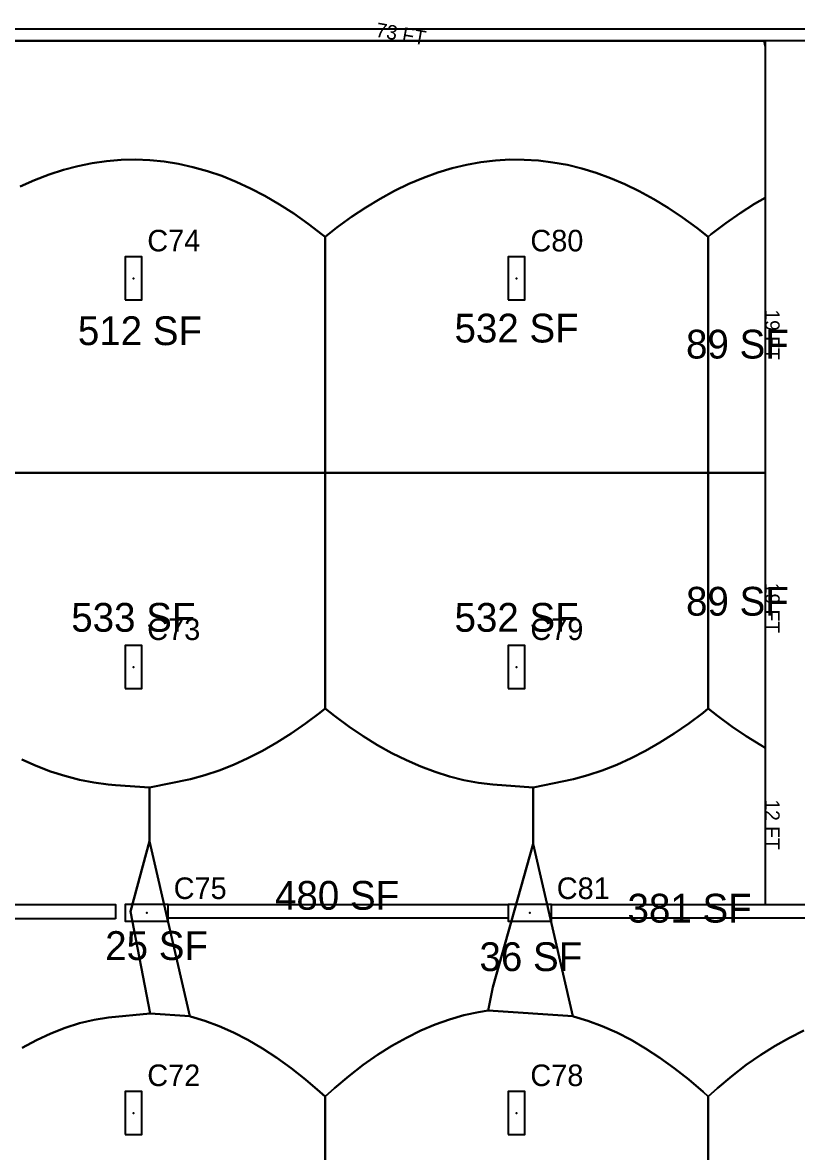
# Model space of a CAD drawing. Header units: metres. Extents: x 3272 to 9634, y 5311 to 56288.
# Drawn here: x 7515 to 8160, y 30794 to 31736 of the extents above; entities that cross this region are included whole.
import ezdxf
from ezdxf.enums import TextEntityAlignment as Align

# ---------------------------------------------------------------- set-up
doc = ezdxf.new("R2010")
doc.units = ezdxf.units.M
for name, color, linetype in [('BOUNDARY', 5, 'Continuous'), ('COL-LABEL', 2, 'Continuous'), ('COLS', 2, 'Continuous'), ('FLOOR_3_AREA_LABELS', 3, 'Continuous'), ('FLOOR_3_BOUNDARY', 5, 'Continuous'), ('FLOOR_3_COLUMNS', 7, 'Continuous'), ('FLOOR_3_FASCADE_COLUMNS', 30, 'Continuous'), ('FLOOR_3_FASCADE_WALLS', 4, 'Continuous'), ('FLOOR_3_LARGE_TRIBUTARY', 6, 'Continuous'), ('FLOOR_3_TRIBUTARY_COL_102', 2, 'Continuous'), ('FLOOR_3_TRIBUTARY_COL_106', 2, 'Continuous'), ('FLOOR_3_TRIBUTARY_COL_107', 2, 'Continuous'), ('FLOOR_3_TRIBUTARY_COL_41', 2, 'Continuous'), ('FLOOR_3_TRIBUTARY_COL_42', 2, 'Continuous'), ('FLOOR_3_TRIBUTARY_COL_45', 2, 'Continuous'), ('FLOOR_3_TRIBUTARY_COL_48', 2, 'Continuous'), ('FLOOR_3_TRIBUTARY_COL_55', 2, 'Continuous'), ('FLOOR_3_TRIBUTARY_COL_56', 2, 'Continuous'), ('FLOOR_3_TRIBUTARY_COL_57', 2, 'Continuous'), ('FLOOR_3_TRIBUTARY_COL_95', 2, 'Continuous'), ('FLOOR_3_WALL_TRIBUTARY_81', 1, 'Continuous'), ('FLOOR_3_WALL_TRIBUTARY_83', 1, 'Continuous'), ('FLOOR_3_WALL_TRIBUTARY_94', 1, 'Continuous'), ('FLOOR_3_WALL_TRIBUTARY_95', 1, 'Continuous'), ('WALL', 4, 'Continuous')]:
    doc.layers.add(name, color=color, linetype=linetype)

msp = doc.modelspace()

# ---------------------------------------------------------------- linework, layer by layer
at = {"layer": 'BOUNDARY'}
msp.add_lwpolyline([(6763.26, 31699.61), (7364.36, 31620.05), (7378.06, 31721), (8133.68, 31721), (8133.68, 31000.88), (8263.75, 31000.88)], dxfattribs=at)
at = {"layer": 'COLS'}
for points in [[(7600.16, 31505), (7614.16, 31505), (7614.16, 31541), (7600.16, 31541)], [(7919.45, 31505), (7933.45, 31505), (7933.45, 31541), (7919.45, 31541)], [(7600.16, 31180.88), (7614.16, 31180.88), (7614.16, 31216.88), (7600.16, 31216.88)], [(7919.45, 31180.88), (7933.45, 31180.88), (7933.45, 31216.88), (7919.45, 31216.88)], [(7636.16, 30986.88), (7636.16, 31000.88), (7600.16, 31000.88), (7600.16, 30986.88)], [(7955.45, 30986.88), (7955.45, 31000.88), (7919.45, 31000.88), (7919.45, 30986.88)], [(7600.16, 30808.88), (7614.16, 30808.88), (7614.16, 30844.88), (7600.16, 30844.88)], [(7919.45, 30808.88), (7933.45, 30808.88), (7933.45, 30844.88), (7919.45, 30844.88)]]:
    msp.add_lwpolyline(points, close=True, dxfattribs=at)
at = {"layer": 'FLOOR_3_BOUNDARY'}
msp.add_lwpolyline([(6763.26, 31699.61), (7364.36, 31620.05), (7378.06, 31721), (8133.68, 31721), (8133.68, 31000.88), (8133.68, 31000.88), (8263.75, 31000.88)], dxfattribs=at)
at = {"layer": 'FLOOR_3_COLUMNS'}
for p in [(7607.16, 31523), (7926.45, 31523), (7607.16, 31198.88), (7926.45, 31198.88), (7618.16, 30993.88), (7937.45, 30993.88), (7607.16, 30826.88), (7926.45, 30826.88)]:
    msp.add_point(p, dxfattribs=at)
at = {"layer": 'FLOOR_3_FASCADE_COLUMNS'}
for points in [[(8133.68, 31590.14), (8133.68, 31584.14), (8133.68, 31578.14), (8133.68, 31572.14), (8133.68, 31566.14), (8133.68, 31560.14), (8133.68, 31554.14), (8133.68, 31548.14), (8133.68, 31542.14), (8133.68, 31536.14), (8133.68, 31530.14), (8133.68, 31524.14), (8133.68, 31518.14), (8133.68, 31512.14), (8133.68, 31506.14), (8133.68, 31500.14), (8133.68, 31494.14), (8133.68, 31488.14), (8133.68, 31482.14), (8133.68, 31476.14), (8133.68, 31470.14), (8133.68, 31464.14), (8133.68, 31458.14), (8133.68, 31452.14), (8133.68, 31446.14), (8133.68, 31440.14), (8133.68, 31434.14), (8133.68, 31428.14), (8133.68, 31422.14), (8133.68, 31416.14), (8133.68, 31410.14), (8133.68, 31404.14), (8133.68, 31398.14), (8133.68, 31392.14), (8133.68, 31386.14), (8133.68, 31380.14), (8133.68, 31374.14), (8133.68, 31368.14), (8133.68, 31362.14)], [(8133.68, 31362.14), (8133.68, 31356.14), (8133.68, 31350.14), (8133.68, 31344.14), (8133.68, 31338.14), (8133.68, 31332.14), (8133.68, 31326.14), (8133.68, 31320.14), (8133.68, 31314.14), (8133.68, 31308.14), (8133.68, 31302.14), (8133.68, 31296.14), (8133.68, 31290.14), (8133.68, 31284.14), (8133.68, 31278.14), (8133.68, 31272.14), (8133.68, 31266.14), (8133.68, 31260.14), (8133.68, 31254.14), (8133.68, 31248.14), (8133.68, 31242.14), (8133.68, 31236.14), (8133.68, 31230.14), (8133.68, 31224.14), (8133.68, 31218.14), (8133.68, 31212.14), (8133.68, 31206.14), (8133.68, 31200.14), (8133.68, 31194.14), (8133.68, 31188.14), (8133.68, 31182.14), (8133.68, 31176.14), (8133.68, 31170.14), (8133.68, 31164.14), (8133.68, 31158.14), (8133.68, 31152.14), (8133.68, 31146.14), (8133.68, 31140.14), (8133.68, 31134.14)]]:
    msp.add_lwpolyline(points, dxfattribs=at)
at = {"layer": 'FLOOR_3_FASCADE_WALLS'}
for points in [[(7514.54, 31721), (7520.54, 31721), (7526.54, 31721), (7532.54, 31721), (7538.54, 31721), (7544.54, 31721), (7550.54, 31721), (7556.54, 31721), (7562.54, 31721), (7568.54, 31721), (7574.54, 31721), (7580.54, 31721), (7586.54, 31721), (7592.54, 31721), (7598.54, 31721), (7604.54, 31721), (7610.54, 31721), (7616.54, 31721), (7622.54, 31721), (7628.54, 31721), (7634.54, 31721), (7640.54, 31721), (7646.54, 31721), (7652.54, 31721), (7658.54, 31721), (7664.54, 31721), (7670.54, 31721), (7676.54, 31721), (7682.54, 31721), (7688.54, 31721), (7694.54, 31721), (7700.54, 31721), (7706.54, 31721), (7712.54, 31721), (7718.54, 31721), (7724.54, 31721), (7730.54, 31721), (7736.54, 31721), (7742.54, 31721), (7748.54, 31721), (7754.54, 31721), (7760.54, 31721), (7766.54, 31721), (7772.54, 31721), (7778.54, 31721), (7784.54, 31721), (7790.54, 31721), (7796.54, 31721), (7802.54, 31721), (7808.54, 31721), (7814.54, 31721), (7820.54, 31721), (7826.54, 31721), (7832.54, 31721), (7838.54, 31721), (7844.54, 31721), (7850.54, 31721), (7856.54, 31721), (7862.54, 31721), (7868.54, 31721), (7874.54, 31721), (7880.54, 31721), (7886.54, 31721), (7892.54, 31721), (7898.54, 31721), (7904.54, 31721), (7910.54, 31721), (7916.54, 31721), (7922.54, 31721), (7928.54, 31721), (7934.54, 31721), (7940.54, 31721), (7946.54, 31721), (7952.54, 31721), (7958.54, 31721), (7964.54, 31721), (7970.54, 31721), (7976.54, 31721), (7982.54, 31721), (7988.54, 31721), (7994.54, 31721), (8000.54, 31721), (8006.54, 31721), (8012.54, 31721), (8018.54, 31721), (8024.54, 31721), (8030.54, 31721), (8036.54, 31721), (8042.54, 31721), (8048.54, 31721), (8054.54, 31721), (8060.54, 31721), (8066.54, 31721), (8072.54, 31721), (8078.54, 31721), (8084.54, 31721), (8090.54, 31721), (8096.54, 31721), (8102.54, 31721), (8108.54, 31721), (8114.54, 31721), (8120.54, 31721), (8126.54, 31721), (8132.54, 31721), (8133.68, 31716.14), (8133.68, 31710.14), (8133.68, 31704.14), (8133.68, 31698.14), (8133.68, 31692.14), (8133.68, 31686.14), (8133.68, 31680.14), (8133.68, 31674.14), (8133.68, 31668.14), (8133.68, 31662.14), (8133.68, 31656.14), (8133.68, 31650.14), (8133.68, 31644.14), (8133.68, 31638.14), (8133.68, 31632.14), (8133.68, 31626.14), (8133.68, 31620.14), (8133.68, 31614.14), (8133.68, 31608.14), (8133.68, 31602.14), (8133.68, 31596.14), (8133.68, 31590.14)], [(8133.68, 31134.14), (8133.68, 31128.14), (8133.68, 31122.14), (8133.68, 31116.14), (8133.68, 31110.14), (8133.68, 31104.14), (8133.68, 31098.14), (8133.68, 31092.14), (8133.68, 31086.14), (8133.68, 31080.14), (8133.68, 31074.14), (8133.68, 31068.14), (8133.68, 31062.14), (8133.68, 31056.14), (8133.68, 31050.14), (8133.68, 31044.14), (8133.68, 31038.14), (8133.68, 31032.14), (8133.68, 31026.14), (8133.68, 31020.14), (8133.68, 31014.14), (8133.68, 31008.14), (8133.68, 31002.14), (8133.68, 31000.88)], [(8133.68, 31000.88), (8139.68, 31000.88), (8145.68, 31000.88), (8151.68, 31000.88), (8157.68, 31000.88), (8163.68, 31000.88), (8169.68, 31000.88), (8175.68, 31000.88), (8181.68, 31000.88), (8187.68, 31000.88), (8193.68, 31000.88), (8199.68, 31000.88), (8205.68, 31000.88), (8211.68, 31000.88), (8217.68, 31000.88), (8223.68, 31000.88), (8229.68, 31000.88), (8235.68, 31000.88)]]:
    msp.add_lwpolyline(points, dxfattribs=at)
at = {"layer": 'FLOOR_3_LARGE_TRIBUTARY'}
for points in [[(7512.75, 31721), (7524.75, 31721), (7536.75, 31721), (7548.75, 31721), (7560.75, 31721), (7572.75, 31721), (7584.75, 31721), (7596.75, 31721), (7608.75, 31721), (7620.75, 31721), (7632.75, 31721), (7644.75, 31721), (7656.75, 31721), (7668.75, 31721), (7680.75, 31721), (7692.75, 31721), (7704.75, 31721), (7716.75, 31721), (7728.75, 31721), (7740.75, 31721), (7752.75, 31721), (7764.75, 31721), (7776.75, 31721), (7788.75, 31721), (7800.75, 31721), (7812.75, 31721), (7824.75, 31721), (7836.75, 31721), (7848.75, 31721), (7860.75, 31721), (7872.75, 31721), (7884.75, 31721), (7896.75, 31721), (7908.75, 31721), (7920.75, 31721), (7932.75, 31721), (7944.75, 31721), (7956.75, 31721), (7968.75, 31721), (7980.75, 31721), (7992.75, 31721), (8004.75, 31721), (8016.75, 31721), (8028.75, 31721), (8040.75, 31721), (8052.75, 31721), (8064.75, 31721), (8076.75, 31721), (8088.75, 31721), (8100.75, 31721), (8112.75, 31721), (8124.75, 31721), (8133.68, 31721), (8133.68, 31590.3), (8124.75, 31585.12), (8112.75, 31577.42), (8100.75, 31569), (8088.75, 31559.85), (8086.1, 31557.66), (8076.75, 31565.04), (8064.75, 31573.79), (8052.75, 31581.81), (8040.75, 31589.1), (8028.75, 31595.66), (8016.75, 31601.5), (8004.75, 31606.61), (7992.75, 31610.99), (7980.75, 31614.64), (7968.75, 31617.57), (7956.75, 31619.77), (7944.75, 31621.24), (7932.75, 31621.99), (7920.75, 31622.01), (7908.75, 31621.3), (7896.75, 31619.86), (7884.75, 31617.7), (7872.75, 31614.81), (7860.75, 31611.19), (7848.75, 31606.84), (7836.75, 31601.77), (7824.75, 31595.97), (7812.75, 31589.44), (7800.75, 31582.19), (7788.75, 31574.21), (7776.75, 31565.5), (7766.8, 31557.67), (7764.75, 31559.37), (7752.75, 31568.56), (7740.75, 31577.02), (7728.75, 31584.75), (7716.75, 31591.76), (7716.75, 31591.76), (7704.75, 31598.03), (7692.75, 31603.59), (7680.75, 31608.41), (7668.75, 31612.51), (7656.75, 31615.88), (7644.75, 31618.52), (7632.75, 31620.43), (7620.75, 31621.62), (7608.75, 31622.08), (7596.75, 31621.82), (7584.75, 31620.82), (7572.75, 31619.1), (7560.75, 31616.65), (7548.75, 31613.48), (7536.75, 31609.57), (7524.75, 31604.94), (7512.75, 31599.58)], [(7512.75, 31599.58), (7524.75, 31604.94), (7536.75, 31609.57), (7548.75, 31613.48), (7560.75, 31616.65), (7572.75, 31619.1), (7584.75, 31620.82), (7596.75, 31621.82), (7608.75, 31622.08), (7620.75, 31621.62), (7632.75, 31620.43), (7644.75, 31618.52), (7656.75, 31615.88), (7668.75, 31612.51), (7680.75, 31608.41), (7692.75, 31603.59), (7704.75, 31598.03), (7716.75, 31591.76), (7728.75, 31584.75), (7740.75, 31577.02), (7752.75, 31568.56), (7764.75, 31559.37), (7766.8, 31557.67), (7766.8, 31360.94), (7447.16, 31360.94)], [(7447.16, 31360.94), (7766.8, 31360.94), (7766.8, 31360.94), (7766.8, 31164.24), (7762.58, 31160.79), (7750.58, 31151.74), (7738.58, 31143.41), (7726.58, 31135.81), (7714.58, 31128.93), (7702.58, 31122.79), (7690.58, 31117.37), (7678.58, 31112.68), (7666.58, 31108.71), (7654.58, 31105.47), (7620.43, 31098.33), (7592.16, 31100.45), (7586.03, 31100.92), (7574.03, 31102.56), (7562.03, 31104.93), (7550.03, 31108.03), (7538.03, 31111.86), (7526.03, 31116.41), (7514.03, 31121.69)], [(8165.88, 30895.65), (8153.88, 30889.73), (8141.88, 30882.98), (8129.88, 30875.41), (8117.88, 30867), (8105.88, 30857.77), (8093.88, 30847.71), (8086.1, 30840.65), (8086.1, 30840.65), (8081.88, 30844.57), (8069.88, 30854.88), (8057.88, 30864.35), (8045.88, 30873), (8033.88, 30880.83), (8021.88, 30887.82), (8009.88, 30893.99), (7997.88, 30899.33), (7985.88, 30903.84), (7973.88, 30907.52), (7973.31, 30907.66), (7940.23, 31051.44), (7940.23, 31098.43), (7973.88, 31105.47), (7985.88, 31108.71), (7997.88, 31112.68), (8009.88, 31117.37), (8021.88, 31122.79), (8033.88, 31128.93), (8045.88, 31135.81), (8057.88, 31143.41), (8069.88, 31151.74), (8081.88, 31160.79), (8086.1, 31164.24), (8093.88, 31158.04), (8105.88, 31149.2), (8117.88, 31141.08), (8129.88, 31133.7), (8133.68, 31131.59), (8133.68, 31000.88), (8141.88, 31000.88), (8153.88, 31000.88), (8165.88, 31000.88)], [(7514.03, 31121.69), (7526.03, 31116.41), (7538.03, 31111.86), (7550.03, 31108.03), (7562.03, 31104.93), (7574.03, 31102.56), (7586.03, 31100.92), (7592.16, 31100.45), (7620.43, 31098.33), (7620.43, 31053.61), (7604.54, 30994.88), (7620.98, 30909.84), (7586.28, 30906.65), (7574.28, 30904.66), (7562.28, 30901.78), (7550.28, 30898.01), (7538.28, 30893.35), (7526.28, 30887.81), (7514.28, 30881.37)], [(7514.28, 30881.37), (7526.28, 30887.81), (7538.28, 30893.35), (7550.28, 30898.01), (7562.28, 30901.78), (7574.28, 30904.66), (7586.28, 30906.65), (7620.98, 30909.84), (7654.01, 30907.66), (7654.58, 30907.52), (7666.58, 30903.84), (7678.58, 30899.33), (7690.58, 30893.99), (7702.58, 30887.82), (7714.58, 30880.83), (7726.58, 30873), (7738.58, 30864.35), (7750.58, 30854.88), (7762.58, 30844.57), (7766.8, 30840.65), (7766.8, 30658.83)], [(7766.8, 30658.83), (7766.8, 30840.65), (7774.58, 30847.71), (7774.58, 30847.71), (7786.58, 30857.77), (7798.58, 30867), (7810.58, 30875.41), (7822.58, 30882.98), (7834.58, 30889.73), (7846.58, 30895.65), (7858.58, 30900.75), (7870.58, 30905.02), (7882.58, 30908.46), (7894.58, 30911.07), (7902.86, 30912.3), (7973.31, 30907.66), (7973.88, 30907.52), (7985.88, 30903.84), (7997.88, 30899.33), (8009.88, 30893.99), (8021.88, 30887.82), (8033.88, 30880.83), (8045.88, 30873), (8057.88, 30864.35), (8069.88, 30854.88), (8081.88, 30844.57), (8086.1, 30840.65), (8086.1, 30658.83)], [(8404.71, 30658.83), (8086.1, 30658.83), (8086.1, 30840.65), (8093.88, 30847.71), (8093.88, 30847.71), (8105.88, 30857.77), (8117.88, 30867), (8129.88, 30875.41), (8141.88, 30882.98), (8153.88, 30889.73), (8165.88, 30895.65)]]:
    msp.add_lwpolyline(points, dxfattribs=at)
for points in [[(7766.8, 31557.67), (7776.75, 31565.5), (7788.75, 31574.21), (7800.75, 31582.19), (7812.75, 31589.44), (7824.75, 31595.97), (7836.75, 31601.77), (7848.75, 31606.84), (7860.75, 31611.19), (7872.75, 31614.81), (7884.75, 31617.7), (7896.75, 31619.86), (7908.75, 31621.3), (7920.75, 31622.01), (7932.75, 31621.99), (7944.75, 31621.24), (7956.75, 31619.77), (7968.75, 31617.57), (7980.75, 31614.64), (7992.75, 31610.99), (8004.75, 31606.61), (8016.75, 31601.5), (8028.75, 31595.66), (8040.75, 31589.1), (8052.75, 31581.81), (8064.75, 31573.79), (8076.75, 31565.04), (8086.1, 31557.66), (8086.1, 31360.94), (7766.8, 31360.94), (7766.8, 31360.94), (7766.8, 31557.67)], [(8086.1, 31360.94), (8086.1, 31360.94), (8086.1, 31557.66), (8088.75, 31559.85), (8100.75, 31569), (8112.75, 31577.42), (8124.75, 31585.12), (8133.68, 31590.3), (8133.68, 31360.94), (8086.1, 31360.94)], [(7766.8, 31164.24), (7766.8, 31360.94), (8086.1, 31360.94), (8086.1, 31360.94), (8086.1, 31164.24), (8081.88, 31160.79), (8069.88, 31151.74), (8057.88, 31143.41), (8045.88, 31135.81), (8033.88, 31128.93), (8021.88, 31122.79), (8009.88, 31117.37), (7997.88, 31112.68), (7985.88, 31108.71), (7973.88, 31105.47), (7940.23, 31098.43), (7906.58, 31100.79), (7894.58, 31102.36), (7882.58, 31104.65), (7870.58, 31107.68), (7858.58, 31111.43), (7846.58, 31115.9), (7834.58, 31121.11), (7822.58, 31127.04), (7810.58, 31133.7), (7798.58, 31141.08), (7786.58, 31149.2), (7774.58, 31158.04), (7766.8, 31164.24)], [(8086.1, 31164.24), (8086.1, 31360.94), (8133.68, 31360.94), (8133.68, 31131.59), (8129.88, 31133.7), (8117.88, 31141.08), (8105.88, 31149.2), (8093.88, 31158.04), (8086.1, 31164.24)], [(7774.58, 30847.71), (7766.8, 30840.65), (7762.58, 30844.57), (7750.58, 30854.88), (7738.58, 30864.35), (7726.58, 30873), (7714.58, 30880.83), (7702.58, 30887.82), (7690.58, 30893.99), (7678.58, 30899.33), (7666.58, 30903.84), (7654.58, 30907.52), (7654.01, 30907.66), (7620.43, 31053.61), (7620.43, 31098.33), (7654.58, 31105.47), (7666.58, 31108.71), (7678.58, 31112.68), (7690.58, 31117.37), (7702.58, 31122.79), (7714.58, 31128.93), (7726.58, 31135.81), (7738.58, 31143.41), (7750.58, 31151.74), (7762.58, 31160.79), (7766.8, 31164.24), (7774.58, 31158.04), (7786.58, 31149.2), (7798.58, 31141.08), (7810.58, 31133.7), (7822.58, 31127.04), (7834.58, 31121.11), (7846.58, 31115.9), (7858.58, 31111.43), (7870.58, 31107.68), (7882.58, 31104.65), (7894.58, 31102.36), (7906.58, 31100.79), (7940.23, 31098.43), (7940.23, 31051.44), (7906.58, 30931.88), (7902.86, 30912.3), (7894.58, 30911.07), (7882.58, 30908.46), (7870.58, 30905.02), (7858.58, 30900.75), (7846.58, 30895.65), (7834.58, 30889.73), (7822.58, 30882.98), (7810.58, 30875.41), (7798.58, 30867), (7786.58, 30857.77), (7774.58, 30847.71)], [(7906.58, 30931.88), (7940.23, 31051.44), (7973.31, 30907.66), (7902.86, 30912.3), (7906.58, 30931.88)]]:
    msp.add_lwpolyline(points, close=True, dxfattribs=at)
at = {"layer": 'FLOOR_3_TRIBUTARY_COL_102'}
msp.add_lwpolyline([(7604.54, 30994.88), (7620.43, 31053.61), (7654.01, 30907.66), (7620.98, 30909.84), (7604.54, 30994.88)], close=True, dxfattribs=at)
at = {"layer": 'FLOOR_3_TRIBUTARY_COL_106'}
msp.add_lwpolyline([(8086.1, 31164.24), (8086.1, 31360.94), (8133.68, 31360.94), (8133.68, 31131.59), (8129.88, 31133.7), (8117.88, 31141.08), (8105.88, 31149.2), (8093.88, 31158.04), (8086.1, 31164.24)], close=True, dxfattribs=at)
at = {"layer": 'FLOOR_3_TRIBUTARY_COL_107'}
msp.add_lwpolyline([(8086.1, 31360.94), (8086.1, 31360.94), (8086.1, 31557.66), (8088.75, 31559.85), (8100.75, 31569), (8112.75, 31577.42), (8124.75, 31585.12), (8133.68, 31590.3), (8133.68, 31360.94), (8086.1, 31360.94)], close=True, dxfattribs=at)
at = {"layer": 'FLOOR_3_TRIBUTARY_COL_41'}
msp.add_lwpolyline([(7766.8, 30658.83), (7766.8, 30840.65), (7774.58, 30847.71), (7774.58, 30847.71), (7786.58, 30857.77), (7798.58, 30867), (7810.58, 30875.41), (7822.58, 30882.98), (7834.58, 30889.73), (7846.58, 30895.65), (7858.58, 30900.75), (7870.58, 30905.02), (7882.58, 30908.46), (7894.58, 30911.07), (7902.86, 30912.3), (7973.31, 30907.66), (7973.88, 30907.52), (7985.88, 30903.84), (7997.88, 30899.33), (8009.88, 30893.99), (8021.88, 30887.82), (8033.88, 30880.83), (8045.88, 30873), (8057.88, 30864.35), (8069.88, 30854.88), (8081.88, 30844.57), (8086.1, 30840.65), (8086.1, 30658.83)], dxfattribs=at)
at = {"layer": 'FLOOR_3_TRIBUTARY_COL_42'}
msp.add_lwpolyline([(8404.71, 30658.83), (8086.1, 30658.83), (8086.1, 30840.65), (8093.88, 30847.71), (8093.88, 30847.71), (8105.88, 30857.77), (8117.88, 30867), (8129.88, 30875.41), (8141.88, 30882.98), (8153.88, 30889.73), (8165.88, 30895.65)], dxfattribs=at)
at = {"layer": 'FLOOR_3_TRIBUTARY_COL_45'}
msp.add_lwpolyline([(7766.8, 31164.24), (7766.8, 31360.94), (8086.1, 31360.94), (8086.1, 31360.94), (8086.1, 31164.24), (8081.88, 31160.79), (8069.88, 31151.74), (8057.88, 31143.41), (8045.88, 31135.81), (8033.88, 31128.93), (8021.88, 31122.79), (8009.88, 31117.37), (7997.88, 31112.68), (7985.88, 31108.71), (7973.88, 31105.47), (7940.23, 31098.43), (7906.58, 31100.79), (7894.58, 31102.36), (7882.58, 31104.65), (7870.58, 31107.68), (7858.58, 31111.43), (7846.58, 31115.9), (7834.58, 31121.11), (7822.58, 31127.04), (7810.58, 31133.7), (7798.58, 31141.08), (7786.58, 31149.2), (7774.58, 31158.04), (7766.8, 31164.24)], close=True, dxfattribs=at)
at = {"layer": 'FLOOR_3_TRIBUTARY_COL_48'}
msp.add_lwpolyline([(7766.8, 31557.67), (7776.75, 31565.5), (7788.75, 31574.21), (7800.75, 31582.19), (7812.75, 31589.44), (7824.75, 31595.97), (7836.75, 31601.77), (7848.75, 31606.84), (7860.75, 31611.19), (7872.75, 31614.81), (7884.75, 31617.7), (7896.75, 31619.86), (7908.75, 31621.3), (7920.75, 31622.01), (7932.75, 31621.99), (7944.75, 31621.24), (7956.75, 31619.77), (7968.75, 31617.57), (7980.75, 31614.64), (7992.75, 31610.99), (8004.75, 31606.61), (8016.75, 31601.5), (8028.75, 31595.66), (8040.75, 31589.1), (8052.75, 31581.81), (8064.75, 31573.79), (8076.75, 31565.04), (8086.1, 31557.66), (8086.1, 31360.94), (7766.8, 31360.94), (7766.8, 31360.94), (7766.8, 31557.67)], close=True, dxfattribs=at)
at = {"layer": 'FLOOR_3_TRIBUTARY_COL_55'}
msp.add_lwpolyline([(7514.28, 30881.37), (7526.28, 30887.81), (7538.28, 30893.35), (7550.28, 30898.01), (7562.28, 30901.78), (7574.28, 30904.66), (7586.28, 30906.65), (7620.98, 30909.84), (7654.01, 30907.66), (7654.58, 30907.52), (7666.58, 30903.84), (7678.58, 30899.33), (7690.58, 30893.99), (7702.58, 30887.82), (7714.58, 30880.83), (7726.58, 30873), (7738.58, 30864.35), (7750.58, 30854.88), (7762.58, 30844.57), (7766.8, 30840.65), (7766.8, 30658.83)], dxfattribs=at)
at = {"layer": 'FLOOR_3_TRIBUTARY_COL_56'}
msp.add_lwpolyline([(7447.16, 31360.94), (7766.8, 31360.94), (7766.8, 31360.94), (7766.8, 31164.24), (7762.58, 31160.79), (7750.58, 31151.74), (7738.58, 31143.41), (7726.58, 31135.81), (7714.58, 31128.93), (7702.58, 31122.79), (7690.58, 31117.37), (7678.58, 31112.68), (7666.58, 31108.71), (7654.58, 31105.47), (7620.43, 31098.33), (7592.16, 31100.45), (7586.03, 31100.92), (7574.03, 31102.56), (7562.03, 31104.93), (7550.03, 31108.03), (7538.03, 31111.86), (7526.03, 31116.41), (7514.03, 31121.69)], dxfattribs=at)
at = {"layer": 'FLOOR_3_TRIBUTARY_COL_57'}
msp.add_lwpolyline([(7512.75, 31599.58), (7524.75, 31604.94), (7536.75, 31609.57), (7548.75, 31613.48), (7560.75, 31616.65), (7572.75, 31619.1), (7584.75, 31620.82), (7596.75, 31621.82), (7608.75, 31622.08), (7620.75, 31621.62), (7632.75, 31620.43), (7644.75, 31618.52), (7656.75, 31615.88), (7668.75, 31612.51), (7680.75, 31608.41), (7692.75, 31603.59), (7704.75, 31598.03), (7716.75, 31591.76), (7728.75, 31584.75), (7740.75, 31577.02), (7752.75, 31568.56), (7764.75, 31559.37), (7766.8, 31557.67), (7766.8, 31360.94), (7447.16, 31360.94)], dxfattribs=at)
at = {"layer": 'FLOOR_3_TRIBUTARY_COL_95'}
msp.add_lwpolyline([(7906.58, 30931.88), (7940.23, 31051.44), (7973.31, 30907.66), (7902.86, 30912.3), (7906.58, 30931.88)], close=True, dxfattribs=at)
at = {"layer": 'FLOOR_3_WALL_TRIBUTARY_81'}
msp.add_lwpolyline([(7774.58, 30847.71), (7766.8, 30840.65), (7762.58, 30844.57), (7750.58, 30854.88), (7738.58, 30864.35), (7726.58, 30873), (7714.58, 30880.83), (7702.58, 30887.82), (7690.58, 30893.99), (7678.58, 30899.33), (7666.58, 30903.84), (7654.58, 30907.52), (7654.01, 30907.66), (7620.43, 31053.61), (7620.43, 31098.33), (7654.58, 31105.47), (7666.58, 31108.71), (7678.58, 31112.68), (7690.58, 31117.37), (7702.58, 31122.79), (7714.58, 31128.93), (7726.58, 31135.81), (7738.58, 31143.41), (7750.58, 31151.74), (7762.58, 31160.79), (7766.8, 31164.24), (7774.58, 31158.04), (7786.58, 31149.2), (7798.58, 31141.08), (7810.58, 31133.7), (7822.58, 31127.04), (7834.58, 31121.11), (7846.58, 31115.9), (7858.58, 31111.43), (7870.58, 31107.68), (7882.58, 31104.65), (7894.58, 31102.36), (7906.58, 31100.79), (7940.23, 31098.43), (7940.23, 31051.44), (7906.58, 30931.88), (7902.86, 30912.3), (7894.58, 30911.07), (7882.58, 30908.46), (7870.58, 30905.02), (7858.58, 30900.75), (7846.58, 30895.65), (7834.58, 30889.73), (7822.58, 30882.98), (7810.58, 30875.41), (7798.58, 30867), (7786.58, 30857.77), (7774.58, 30847.71)], close=True, dxfattribs=at)
at = {"layer": 'FLOOR_3_WALL_TRIBUTARY_83'}
msp.add_lwpolyline([(8165.88, 30895.65), (8153.88, 30889.73), (8141.88, 30882.98), (8129.88, 30875.41), (8117.88, 30867), (8105.88, 30857.77), (8093.88, 30847.71), (8086.1, 30840.65), (8086.1, 30840.65), (8081.88, 30844.57), (8069.88, 30854.88), (8057.88, 30864.35), (8045.88, 30873), (8033.88, 30880.83), (8021.88, 30887.82), (8009.88, 30893.99), (7997.88, 30899.33), (7985.88, 30903.84), (7973.88, 30907.52), (7973.31, 30907.66), (7940.23, 31051.44), (7940.23, 31098.43), (7973.88, 31105.47), (7985.88, 31108.71), (7997.88, 31112.68), (8009.88, 31117.37), (8021.88, 31122.79), (8033.88, 31128.93), (8045.88, 31135.81), (8057.88, 31143.41), (8069.88, 31151.74), (8081.88, 31160.79), (8086.1, 31164.24), (8093.88, 31158.04), (8105.88, 31149.2), (8117.88, 31141.08), (8129.88, 31133.7), (8133.68, 31131.59), (8133.68, 31000.88), (8141.88, 31000.88), (8153.88, 31000.88), (8165.88, 31000.88)], dxfattribs=at)
at = {"layer": 'FLOOR_3_WALL_TRIBUTARY_94'}
msp.add_lwpolyline([(7514.03, 31121.69), (7526.03, 31116.41), (7538.03, 31111.86), (7550.03, 31108.03), (7562.03, 31104.93), (7574.03, 31102.56), (7586.03, 31100.92), (7592.16, 31100.45), (7620.43, 31098.33), (7620.43, 31053.61), (7604.54, 30994.88), (7620.98, 30909.84), (7586.28, 30906.65), (7574.28, 30904.66), (7562.28, 30901.78), (7550.28, 30898.01), (7538.28, 30893.35), (7526.28, 30887.81), (7514.28, 30881.37)], dxfattribs=at)
at = {"layer": 'FLOOR_3_WALL_TRIBUTARY_95'}
msp.add_lwpolyline([(7512.75, 31721), (7524.75, 31721), (7536.75, 31721), (7548.75, 31721), (7560.75, 31721), (7572.75, 31721), (7584.75, 31721), (7596.75, 31721), (7608.75, 31721), (7620.75, 31721), (7632.75, 31721), (7644.75, 31721), (7656.75, 31721), (7668.75, 31721), (7680.75, 31721), (7692.75, 31721), (7704.75, 31721), (7716.75, 31721), (7728.75, 31721), (7740.75, 31721), (7752.75, 31721), (7764.75, 31721), (7776.75, 31721), (7788.75, 31721), (7800.75, 31721), (7812.75, 31721), (7824.75, 31721), (7836.75, 31721), (7848.75, 31721), (7860.75, 31721), (7872.75, 31721), (7884.75, 31721), (7896.75, 31721), (7908.75, 31721), (7920.75, 31721), (7932.75, 31721), (7944.75, 31721), (7956.75, 31721), (7968.75, 31721), (7980.75, 31721), (7992.75, 31721), (8004.75, 31721), (8016.75, 31721), (8028.75, 31721), (8040.75, 31721), (8052.75, 31721), (8064.75, 31721), (8076.75, 31721), (8088.75, 31721), (8100.75, 31721), (8112.75, 31721), (8124.75, 31721), (8133.68, 31721), (8133.68, 31590.3), (8124.75, 31585.12), (8112.75, 31577.42), (8100.75, 31569), (8088.75, 31559.85), (8086.1, 31557.66), (8076.75, 31565.04), (8064.75, 31573.79), (8052.75, 31581.81), (8040.75, 31589.1), (8028.75, 31595.66), (8016.75, 31601.5), (8004.75, 31606.61), (7992.75, 31610.99), (7980.75, 31614.64), (7968.75, 31617.57), (7956.75, 31619.77), (7944.75, 31621.24), (7932.75, 31621.99), (7920.75, 31622.01), (7908.75, 31621.3), (7896.75, 31619.86), (7884.75, 31617.7), (7872.75, 31614.81), (7860.75, 31611.19), (7848.75, 31606.84), (7836.75, 31601.77), (7824.75, 31595.97), (7812.75, 31589.44), (7800.75, 31582.19), (7788.75, 31574.21), (7776.75, 31565.5), (7766.8, 31557.67), (7764.75, 31559.37), (7752.75, 31568.56), (7740.75, 31577.02), (7728.75, 31584.75), (7716.75, 31591.76), (7716.75, 31591.76), (7704.75, 31598.03), (7692.75, 31603.59), (7680.75, 31608.41), (7668.75, 31612.51), (7656.75, 31615.88), (7644.75, 31618.52), (7632.75, 31620.43), (7620.75, 31621.62), (7608.75, 31622.08), (7596.75, 31621.82), (7584.75, 31620.82), (7572.75, 31619.1), (7560.75, 31616.65), (7548.75, 31613.48), (7536.75, 31609.57), (7524.75, 31604.94), (7512.75, 31599.58)], dxfattribs=at)
at = {"layer": 'WALL'}
for points in [[(9606.75, 31721), (9011.96, 31721), (7378.06, 31721), (7379.42, 31731), (9606.75, 31731)], [(7592.28, 30988.88), (7583.2, 30988.88), (7292.16, 30988.88), (7292.16, 31000.88), (7592.28, 31000.88)], [(7636.16, 30989.31), (7636.16, 31000.88), (7919.45, 31000.88), (7919.45, 30989.31)], [(7955.45, 30989.31), (7955.45, 31000.88), (8227.75, 31000.88), (8227.75, 30989.31)]]:
    msp.add_lwpolyline(points, close=True, dxfattribs=at)

# ---------------------------------------------------------------- texts
at = {"layer": 'COL-LABEL'}
for s, p in [('C74', (7618.66, 31545.5)), ('C80', (7937.95, 31545.5)), ('C73', (7618.66, 31221.38)), ('C79', (7937.95, 31221.38)), ('C75', (7640.66, 31005.38)), ('C81', (7959.95, 31005.38)), ('C72', (7618.66, 30849.38)), ('C78', (7937.95, 30849.38))]:
    msp.add_text(s, height=18, dxfattribs=at).set_placement(p)
at = {"layer": 'FLOOR_3_AREA_LABELS'}
for s, p in [('512 SF', (7612.53, 31479.35)), ('532 SF', (7926.45, 31481.53)), ('89 SF', (8110.49, 31468.15)), ('89 SF', (8110.5, 31253.73)), ('533 SF', (7607.02, 31240.31)), ('532 SF', (7926.46, 31240.29)), ('480 SF', (7776.85, 31008.45)), ('381 SF', (8070.66, 30997.75)), ('25 SF', (7626.4, 30966.57)), ('36 SF', (7938.33, 30957.3))]:
    msp.add_text(s, height=24, dxfattribs=at).set_placement(p, align=Align.MIDDLE_CENTER)
at = {"layer": 'FLOOR_3_FASCADE_COLUMNS'}
for p in [(8139.68, 31476.14), (8139.68, 31248.14)]:
    msp.add_text('19 FT', height=12, rotation=-90, dxfattribs=at).set_placement(p, align=Align.MIDDLE_CENTER)
at = {"layer": 'FLOOR_3_FASCADE_WALLS'}
for s, rotation, p in [('73 FT', -10.04, (7830.08, 31726.91)), ('12 FT', -90, (8139.68, 31067.51))]:
    msp.add_text(s, height=12, rotation=rotation, dxfattribs=at).set_placement(p, align=Align.MIDDLE_CENTER)

doc.saveas('drawing.dxf')
